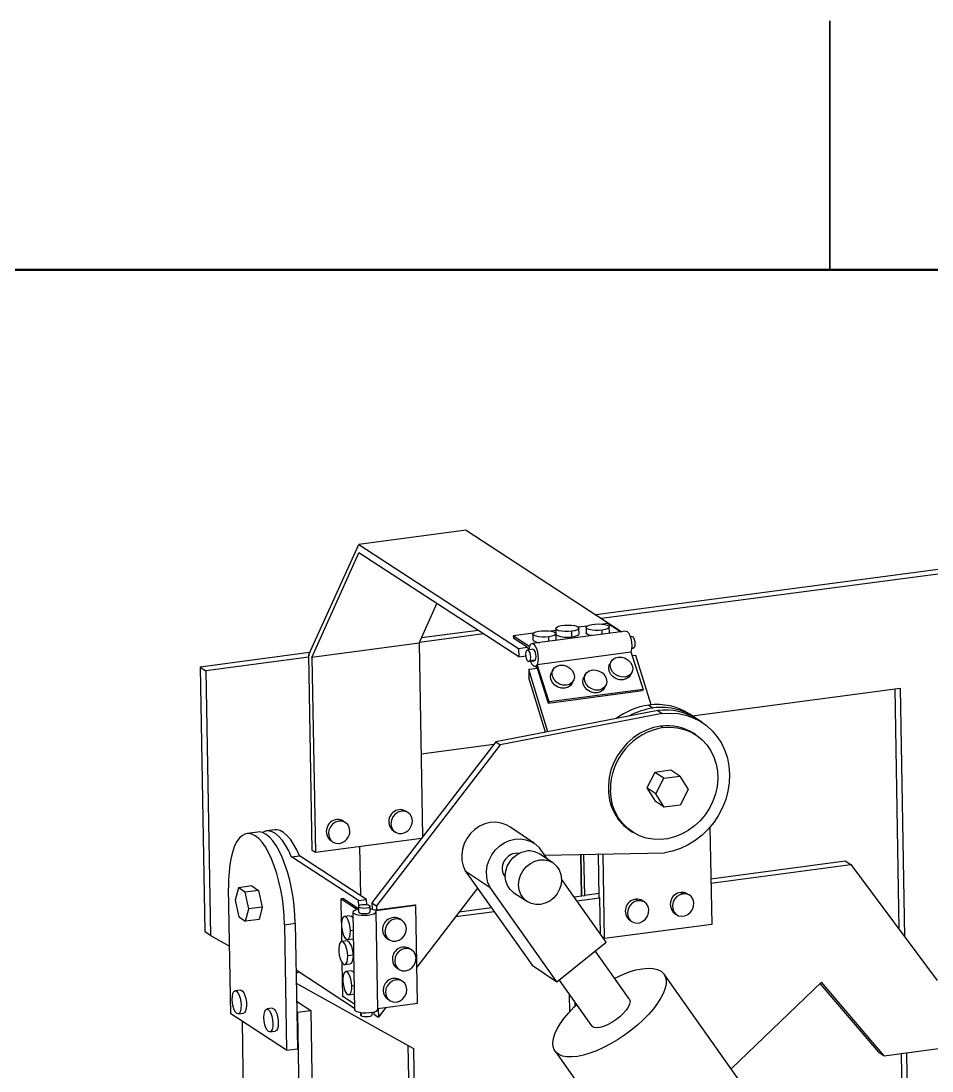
# Model space of a CAD drawing. Header units: inches. Extents: x 0.1 to 8.4, y 0.1 to 10.9.
# Drawn here: x 3.032 to 4.404, y 9.293 to 10.875 of the extents above; entities that cross this region are included whole.
import ezdxf

# ---------------------------------------------------------------- set-up
doc = ezdxf.new("R2010")
doc.units = ezdxf.units.IN
doc.header["$MEASUREMENT"] = 0

msp = doc.modelspace()

# ---------------------------------------------------------------- linework, layer by layer
at = {"color": 7, "linetype": 'Continuous', "lineweight": 25}
for p, q in [((4.25, 10.875), (4.25, 10.5)), ((4.25, 10.5), (4.25, 10.875)), ((3.7022, 10.1077), (3.5407, 10.0864)), ((3.7022, 10.1077), (3.9366, 9.9548)), ((3.4653, 9.9205), (3.5407, 10.0863)), ((3.5407, 10.0864), (3.7812, 9.9294)), ((3.4701, 9.9161), (3.5409, 10.0737)), ((3.7815, 9.9168), (3.5409, 10.0738)), ((4.5849, 10.071), (3.8977, 9.9802)), ((4.5837, 10.0642), (3.9061, 9.9747)), ((3.6316, 9.9375), (3.6584, 9.9971)), ((3.7203, 9.9567), (3.6352, 9.9455)), ((3.8033, 9.9523), (3.7739, 9.9485)), ((3.943, 9.9556), (3.8016, 9.9369)), ((3.8373, 9.9568), (3.8292, 9.9558)), ((3.8372, 9.9595), (3.8373, 9.9527)), ((3.8616, 9.9471), (3.8614, 9.9555)), ((3.8841, 9.963), (3.8716, 9.9614)), ((3.8724, 9.9517), (3.8722, 9.9601)), ((3.8829, 9.9612), (3.8831, 9.9528)), ((3.9152, 9.9671), (3.9075, 9.9661)), ((3.9346, 9.9545), (3.9152, 9.9671)), ((3.9181, 9.9535), (3.9175, 9.9522)), ((3.9181, 9.9535), (3.9179, 9.9619)), ((3.6316, 9.9375), (3.4701, 9.9161)), ((3.6316, 9.9375), (3.6367, 9.6454)), ((3.7287, 9.9513), (3.632, 9.9385)), ((3.7739, 9.9485), (3.7982, 9.9326)), ((3.774, 9.9444), (3.7739, 9.9485)), ((3.7944, 9.9312), (3.774, 9.9444)), ((3.8027, 9.9511), (3.8029, 9.9427)), ((3.8379, 9.9433), (3.8377, 9.9517)), ((3.8377, 9.9502), (3.8387, 9.9493)), ((3.9521, 9.9475), (3.9498, 9.9472)), ((3.4665, 9.9232), (3.3019, 9.9015)), ((3.4653, 9.9205), (3.4658, 9.9189)), ((3.7812, 9.9294), (3.7944, 9.9312)), ((3.7812, 9.9294), (3.7815, 9.9168)), ((3.7944, 9.931), (3.7944, 9.9312)), ((3.7944, 9.931), (3.7975, 9.929)), ((3.8027, 9.9282), (3.7946, 9.9271)), ((3.8093, 9.9055), (3.9506, 9.9242)), ((3.9506, 9.9242), (3.9689, 9.8676)), ((3.9518, 9.9298), (3.9544, 9.9301)), ((3.4653, 9.9165), (3.3103, 9.896)), ((3.4704, 9.6252), (3.4653, 9.9193)), ((3.4653, 9.9193), (3.4658, 9.9189)), ((3.4657, 9.9193), (3.4653, 9.9193)), ((3.4701, 9.9161), (3.4752, 9.6221)), ((3.7815, 9.9168), (3.7925, 9.9183)), ((3.7969, 9.9098), (3.805, 9.9109)), ((3.8063, 9.912), (3.7982, 9.9109)), ((3.8276, 9.8489), (3.8093, 9.9055)), ((3.9209, 9.9099), (3.9186, 9.9056)), ((3.9581, 9.9191), (3.9525, 9.9183)), ((3.9811, 9.8445), (3.9581, 9.9191)), ((3.3019, 9.9015), (3.3103, 9.896)), ((3.3019, 9.9015), (3.3088, 9.5024)), ((3.3103, 9.896), (3.3172, 9.4969)), ((3.8096, 9.8995), (3.7966, 9.8977)), ((3.7966, 9.8977), (3.7968, 9.8852)), ((3.8255, 9.804), (3.7966, 9.8977)), ((3.8062, 9.9022), (3.8085, 9.9025)), ((3.8095, 9.8994), (3.8082, 9.9034)), ((3.8122, 9.8911), (3.8096, 9.8995)), ((3.8265, 9.8468), (3.8122, 9.8911)), ((3.8332, 9.8975), (3.8309, 9.8933)), ((3.8819, 9.8903), (3.8796, 9.8861)), ((3.9493, 9.8889), (3.9517, 9.8931)), ((3.8219, 9.8033), (3.7968, 9.8852)), ((3.8616, 9.8765), (3.8639, 9.8808)), ((3.9103, 9.8694), (3.9126, 9.8736)), ((3.9678, 9.8654), (3.8265, 9.8468)), ((3.9689, 9.8676), (3.8276, 9.8489)), ((3.9689, 9.8676), (3.9678, 9.8654)), ((4.0429, 9.8282), (4.3561, 9.8696)), ((4.3478, 9.8685), (4.3541, 9.5064)), ((4.3561, 9.8696), (4.3626, 9.4949)), ((3.8276, 9.8489), (3.8265, 9.8468)), ((3.9775, 9.8441), (3.9842, 9.8397)), ((3.9911, 9.836), (3.7469, 9.7889)), ((3.9978, 9.8316), (3.7536, 9.7845)), ((3.9911, 9.836), (3.9978, 9.8316)), ((4.0458, 9.8263), (4.0391, 9.8307)), ((3.9957, 9.8124), (3.999, 9.8102)), ((4.0579, 9.818), (4.0512, 9.8224)), ((4.0483, 9.7995), (4.0449, 9.8017)), ((3.7469, 9.7889), (3.5605, 9.5462)), ((3.7536, 9.7845), (3.5672, 9.5418)), ((3.6345, 9.7707), (3.744, 9.7852)), ((3.7469, 9.7889), (3.7536, 9.7845)), ((3.9864, 9.7428), (3.9747, 9.7194)), ((4.0106, 9.746), (3.9864, 9.7428)), ((3.9999, 9.7341), (3.9864, 9.7428)), ((3.9881, 9.7106), (3.9999, 9.7341)), ((3.9999, 9.7341), (4.0241, 9.7373)), ((4.0241, 9.7373), (4.0106, 9.746)), ((4.0241, 9.7373), (4.0366, 9.717)), ((3.9747, 9.7194), (3.9872, 9.6992)), ((3.9881, 9.7106), (3.9747, 9.7194)), ((4.0366, 9.717), (4.0249, 9.6936)), ((4.0006, 9.6904), (3.9872, 9.6992)), ((4.0006, 9.6904), (3.9881, 9.7106)), ((3.6148, 9.6822), (3.6114, 9.6844)), ((4.0249, 9.6936), (4.0006, 9.6904)), ((3.5206, 9.6672), (3.5172, 9.6694)), ((3.3884, 9.6528), (3.3723, 9.6507)), ((3.414, 9.6562), (3.4019, 9.6546)), ((3.5923, 9.6551), (3.5956, 9.6529)), ((3.8052, 9.6355), (3.7679, 9.6607)), ((3.9493, 9.6551), (3.9527, 9.6529)), ((4.0696, 9.6601), (4.0722, 9.5136)), ((3.635, 9.6432), (3.4752, 9.6221)), ((3.4981, 9.6401), (3.5015, 9.6379)), ((3.4752, 9.6221), (3.4704, 9.6252)), ((3.5436, 9.5571), (3.5423, 9.6309)), ((3.8248, 9.6119), (3.8126, 9.6291)), ((3.8206, 9.6178), (4.0013, 9.6215)), ((3.4395, 9.6155), (3.4516, 9.6171)), ((3.4395, 9.6155), (3.4395, 9.6149)), ((3.5404, 9.5497), (3.4395, 9.6155)), ((3.5525, 9.5513), (3.4516, 9.6171)), ((3.8328, 9.6066), (3.8127, 9.6198)), ((3.8759, 9.5568), (3.8749, 9.6189)), ((3.8751, 9.6189), (3.8761, 9.5569)), ((3.8809, 9.5572), (3.8798, 9.619)), ((3.9029, 9.5546), (3.9018, 9.6195)), ((3.9107, 9.4922), (3.9085, 9.6196)), ((4.071, 9.5826), (4.2731, 9.6093)), ((4.2731, 9.6093), (4.2815, 9.6038)), ((3.701, 9.5945), (3.7383, 9.5694)), ((3.701, 9.5945), (3.8016, 9.4523)), ((4.0711, 9.576), (4.2815, 9.6038)), ((4.2815, 9.6038), (4.4117, 9.4291)), ((3.9131, 9.487), (3.846, 9.5819)), ((3.3479, 9.379), (3.3446, 9.5681)), ((3.3594, 9.5689), (3.3547, 9.5504)), ((3.3796, 9.5716), (3.3594, 9.5689)), ((3.3695, 9.5623), (3.3594, 9.5689)), ((3.3897, 9.565), (3.3695, 9.5623)), ((3.3749, 9.5372), (3.3695, 9.5623)), ((3.3796, 9.5716), (3.3897, 9.565)), ((3.3897, 9.565), (3.3951, 9.5399)), ((3.7196, 9.5683), (3.6282, 9.4493)), ((3.8389, 9.4272), (3.7383, 9.5694)), ((3.7744, 9.5612), (3.7946, 9.548)), ((3.8648, 9.5554), (3.8804, 9.5574)), ((3.8804, 9.5574), (3.8809, 9.5572)), ((3.9029, 9.5601), (3.8809, 9.5572)), ((4.0255, 9.5619), (4.0289, 9.5597)), ((4.0387, 9.5575), (4.0354, 9.5597)), ((3.3547, 9.5504), (3.3601, 9.5252)), ((3.5177, 9.5525), (3.5141, 9.552)), ((3.5148, 9.5163), (3.5141, 9.552)), ((3.5141, 9.552), (3.5386, 9.5361)), ((3.5177, 9.5525), (3.5402, 9.5378)), ((3.5404, 9.5497), (3.5525, 9.5513)), ((3.5406, 9.5414), (3.5404, 9.5497)), ((3.5527, 9.5431), (3.5525, 9.5513)), ((3.5578, 9.5326), (3.5577, 9.541)), ((3.5605, 9.5462), (3.5672, 9.5418)), ((3.5605, 9.5462), (3.5607, 9.5363)), ((3.6266, 9.542), (3.5661, 9.534)), ((3.5672, 9.5418), (3.5673, 9.5354)), ((3.5673, 9.5354), (3.6249, 9.543)), ((3.6266, 9.542), (3.6249, 9.543)), ((3.6291, 9.3949), (3.6266, 9.542)), ((3.869, 9.5493), (3.9039, 9.5539)), ((3.9029, 9.5546), (3.9039, 9.5539)), ((3.9049, 9.4986), (3.9039, 9.5539)), ((3.9577, 9.5516), (3.9611, 9.5494)), ((3.971, 9.5473), (3.9676, 9.5495)), ((3.3601, 9.5252), (3.3702, 9.5187)), ((3.3702, 9.5187), (3.3749, 9.5372)), ((3.3951, 9.5399), (3.3749, 9.5372)), ((3.3951, 9.5399), (3.3904, 9.5213)), ((3.5272, 9.5268), (3.5191, 9.5257)), ((3.5272, 9.5268), (3.5292, 9.5262)), ((3.5318, 9.5321), (3.5344, 9.385)), ((3.5402, 9.5407), (3.5403, 9.5323)), ((3.5403, 9.5323), (3.541, 9.5314)), ((3.5673, 9.5354), (3.5644, 9.5351)), ((3.5694, 9.3856), (3.5668, 9.5327)), ((3.5673, 9.5354), (3.5673, 9.5354)), ((3.7448, 9.5326), (3.6862, 9.5249)), ((3.7405, 9.5387), (3.6919, 9.5322)), ((4.0162, 9.5304), (4.0196, 9.5282)), ((3.3904, 9.5213), (3.3702, 9.5187)), ((3.4287, 9.5132), (3.4448, 9.5153)), ((3.4287, 9.5132), (3.4448, 9.5153)), ((3.4287, 9.5132), (3.4287, 9.5132)), ((3.4287, 9.5132), (3.432, 9.3242)), ((3.4448, 9.5153), (3.4448, 9.5153)), ((3.4448, 9.5153), (3.4472, 9.3821)), ((3.6057, 9.5197), (3.6023, 9.5219)), ((4.0722, 9.5136), (3.9107, 9.4922)), ((3.9485, 9.5202), (3.9518, 9.518)), ((3.3172, 9.4969), (3.3088, 9.5024)), ((3.3172, 9.4969), (3.3461, 9.4808)), ((3.5153, 9.4879), (3.5149, 9.5089)), ((3.9107, 9.4922), (3.9083, 9.4938)), ((3.523, 9.489), (3.5149, 9.4879)), ((3.523, 9.489), (3.525, 9.4884)), ((3.5237, 9.491), (3.5318, 9.4921)), ((3.5832, 9.4926), (3.5866, 9.4904)), ((3.8389, 9.4272), (3.9131, 9.487)), ((3.532, 9.4672), (3.5239, 9.4662)), ((3.6204, 9.4752), (3.6171, 9.4774)), ((3.948, 9.4015), (3.8968, 9.4738)), ((3.5167, 9.405), (3.5158, 9.4554)), ((3.5195, 9.4532), (3.5276, 9.4543)), ((3.5979, 9.4481), (3.6013, 9.4459)), ((3.8016, 9.4523), (3.8389, 9.4272)), ((3.4461, 9.4451), (3.5343, 9.3875)), ((3.5292, 9.4436), (3.5212, 9.4425)), ((3.6065, 9.4281), (3.6031, 9.4303)), ((4.4007, 8.873), (4.0005, 9.4389)), ((3.3625, 9.4146), (3.3544, 9.4135)), ((3.4464, 9.425), (3.623, 9.3268)), ((3.8422, 9.4298), (3.8909, 9.361)), ((4.2377, 9.4266), (4.1015, 9.2961)), ((4.3237, 9.3213), (4.2357, 9.4246)), ((4.3321, 9.3158), (4.2377, 9.4266)), ((3.5342, 9.3936), (3.5167, 9.405)), ((3.5257, 9.4078), (3.5338, 9.4089)), ((3.5338, 9.4089), (3.5339, 9.4089)), ((3.584, 9.401), (3.5874, 9.3988)), ((3.8584, 9.3823), (3.858, 9.4075)), ((3.4103, 9.3873), (3.4022, 9.3863)), ((3.4469, 9.3982), (3.4684, 9.3841)), ((3.4482, 9.3815), (3.4684, 9.3841)), ((3.4684, 9.3841), (3.477, 8.8867)), ((3.5693, 9.387), (3.6291, 9.3949)), ((3.5699, 9.3871), (3.5702, 9.3738)), ((3.5816, 9.3886), (3.5702, 9.3738)), ((3.8666, 9.3907), (3.8665, 9.3955)), ((3.432, 9.3242), (3.3479, 9.379)), ((3.359, 9.3788), (3.3671, 9.3799)), ((3.3679, 9.2157), (3.3653, 9.3677)), ((3.4472, 9.3821), (3.4481, 9.3263)), ((3.4472, 9.3821), (3.4482, 9.3815)), ((3.4482, 9.3815), (3.4543, 9.0305)), ((3.5433, 9.381), (3.5433, 9.377)), ((3.5608, 9.3773), (3.5607, 9.3813)), ((3.5634, 9.3819), (3.5634, 9.3782)), ((3.5634, 9.3782), (3.5702, 9.3738)), ((4.3321, 9.3158), (4.7379, 9.3694)), ((3.4068, 9.3516), (3.4149, 9.3526)), ((3.432, 9.3242), (3.4481, 9.3263)), ((3.6146, 9.3315), (3.6214, 8.9458)), ((3.623, 9.3268), (3.6298, 8.9403)), ((3.8362, 9.3227), (4.0579, 9.0093)), ((4.3237, 9.3213), (4.3321, 9.3158)), ((4.3657, 9.3202), (4.3697, 9.0925)), ((4.3574, 9.3191), (4.3612, 9.098))]:
    msp.add_line(p, q, dxfattribs=at)
at = {"color": 7, "linetype": 'Continuous', "lineweight": 50}
msp.add_line((0.5, 10.5), (8, 10.5), dxfattribs=at)
at = {"color": 8, "linetype": 'Continuous', "lineweight": 25}
for p, q in [((3.9073, 9.9509), (3.9072, 9.9572)), ((3.8271, 9.9403), (3.827, 9.947)), ((3.5323, 9.5045), (3.5281, 9.504)), ((3.5337, 9.4212), (3.5302, 9.4207)), ((3.5439, 9.3809), (3.544, 9.376))]:
    msp.add_line(p, q, dxfattribs=at)
at = {"color": 7, "linetype": 'Continuous', "lineweight": 25, "flags": 128}
for points in [[(3.827, 9.947), (3.8219, 9.9466), (3.8167, 9.9466), (3.8118, 9.947), (3.8077, 9.9478), (3.8046, 9.949), (3.803, 9.9503), (3.8029, 9.9518), (3.8043, 9.9532), (3.8072, 9.9545), (3.8112, 9.9555), (3.816, 9.9561), (3.8212, 9.9563), (3.8263, 9.9561), (3.8308, 9.9555), (3.8345, 9.9545), (3.8368, 9.9532), (3.8377, 9.9518), (3.837, 9.9504), (3.8349, 9.949), (3.8314, 9.9479), (3.827, 9.947)], [(3.8614, 9.9555), (3.8564, 9.955), (3.8512, 9.955), (3.8463, 9.9554), (3.8421, 9.9563), (3.8391, 9.9574), (3.8375, 9.9587), (3.8374, 9.9602), (3.8388, 9.9616), (3.8416, 9.9629), (3.8457, 9.9639), (3.8505, 9.9645), (3.8557, 9.9647), (3.8608, 9.9645), (3.8653, 9.9639), (3.869, 9.9629), (3.8713, 9.9616), (3.8722, 9.9602), (3.8715, 9.9588), (3.8694, 9.9574), (3.8659, 9.9563), (3.8614, 9.9555)], [(3.9072, 9.9572), (3.9021, 9.9567), (3.8969, 9.9567), (3.892, 9.9571), (3.8878, 9.958), (3.8848, 9.9591), (3.8832, 9.9605), (3.8831, 9.9619), (3.8845, 9.9633), (3.8874, 9.9646), (3.8914, 9.9656), (3.8962, 9.9662), (3.9014, 9.9664), (3.9065, 9.9662), (3.911, 9.9656), (3.9147, 9.9646), (3.917, 9.9634), (3.9179, 9.9619), (3.9172, 9.9605), (3.9151, 9.9591), (3.9116, 9.958), (3.9072, 9.9572)], [(3.8916, 9.9488), (3.888, 9.9496), (3.885, 9.9507), (3.8833, 9.952), (3.8831, 9.9528)], [(3.943, 9.9556), (3.9449, 9.9551), (3.947, 9.9529), (3.949, 9.9492), (3.9506, 9.9443), (3.9516, 9.9388), (3.952, 9.9332), (3.9516, 9.9282), (3.9506, 9.9242)], [(3.7973, 9.9275), (3.7978, 9.9309), (3.7989, 9.9344), (3.8005, 9.9364), (3.8024, 9.9369), (3.8044, 9.9358), (3.8064, 9.9332), (3.8082, 9.9293), (3.8096, 9.9245), (3.8104, 9.9192), (3.8107, 9.914), (3.8103, 9.9093), (3.8093, 9.9055), (3.8093, 9.9055)], [(3.8029, 9.9427), (3.8029, 9.9424), (3.8042, 9.9409)], [(3.8367, 9.9416), (3.8374, 9.9422), (3.8379, 9.9433)], [(3.8616, 9.9471), (3.8663, 9.9479), (3.8698, 9.9491), (3.8719, 9.9506), (3.8724, 9.9517)], [(3.9521, 9.9475), (3.9532, 9.9472), (3.9545, 9.9456), (3.9556, 9.9431), (3.9563, 9.9398), (3.9566, 9.9365), (3.9564, 9.9334), (3.9557, 9.9312), (3.9546, 9.9302), (3.9544, 9.9301)], [(3.7982, 9.9109), (3.7971, 9.9098), (3.7958, 9.9101), (3.7945, 9.9116), (3.7934, 9.9142), (3.7927, 9.9174), (3.7924, 9.9208), (3.7926, 9.9238), (3.7933, 9.926)], [(3.7933, 9.926), (3.7944, 9.9271), (3.7957, 9.9268), (3.797, 9.9253), (3.7981, 9.9227), (3.7988, 9.9195), (3.7991, 9.9161), (3.7989, 9.9131), (3.7982, 9.9109)], [(3.8027, 9.9282), (3.8037, 9.9279), (3.805, 9.9264), (3.8061, 9.9238), (3.8069, 9.9206), (3.8072, 9.9172), (3.807, 9.9142), (3.8063, 9.912)], [(3.8082, 9.9034), (3.8072, 9.9026), (3.8061, 9.9022), (3.8049, 9.9024), (3.8037, 9.9032), (3.8025, 9.9045), (3.8013, 9.9063), (3.8003, 9.9085), (3.7996, 9.9102)], [(3.8063, 9.912), (3.8052, 9.9109), (3.805, 9.9109)], [(3.9493, 9.8889), (3.9474, 9.8863), (3.9436, 9.8835), (3.9389, 9.8821), (3.9336, 9.8822), (3.9284, 9.8838), (3.9238, 9.8866), (3.9201, 9.8905), (3.9178, 9.8951), (3.9171, 9.8999), (3.918, 9.9044), (3.9186, 9.9056)], [(3.9201, 9.8994), (3.9194, 9.9042), (3.9204, 9.9087), (3.9228, 9.9125), (3.9267, 9.9152), (3.9314, 9.9166), (3.9366, 9.9166), (3.9418, 9.915), (3.9465, 9.9121), (3.9501, 9.9082), (3.9524, 9.9036)], [(3.8616, 9.8765), (3.8597, 9.8739), (3.8559, 9.8712), (3.8511, 9.8698), (3.8459, 9.8699), (3.8407, 9.8714), (3.836, 9.8743), (3.8324, 9.8782), (3.8301, 9.8828), (3.8294, 9.8876), (3.8303, 9.8921), (3.8309, 9.8933)], [(3.8324, 9.887), (3.8317, 9.8918), (3.8326, 9.8963), (3.8351, 9.9002), (3.8389, 9.9029), (3.8437, 9.9043), (3.8489, 9.9042), (3.8541, 9.9027), (3.8587, 9.8998), (3.8624, 9.8959), (3.8647, 9.8913)], [(3.8647, 9.8913), (3.8654, 9.8865), (3.8645, 9.882), (3.862, 9.8782), (3.8582, 9.8754), (3.8534, 9.874), (3.8482, 9.8741), (3.843, 9.8757), (3.8383, 9.8786), (3.8347, 9.8825), (3.8324, 9.887)], [(3.8811, 9.8798), (3.8804, 9.8846), (3.8813, 9.8892), (3.8838, 9.893), (3.8876, 9.8957), (3.8924, 9.8971), (3.8976, 9.897), (3.9028, 9.8955), (3.9075, 9.8926), (3.9111, 9.8887), (3.9134, 9.8841)], [(3.9524, 9.9036), (3.9532, 9.8989), (3.9522, 9.8943), (3.9497, 9.8905), (3.9459, 9.8878), (3.9412, 9.8864), (3.9359, 9.8865), (3.9307, 9.888), (3.9261, 9.8909), (3.9224, 9.8948), (3.9201, 9.8994)], [(3.9103, 9.8694), (3.9084, 9.8667), (3.9046, 9.864), (3.8998, 9.8626), (3.8946, 9.8627), (3.8894, 9.8642), (3.8848, 9.8671), (3.8811, 9.871), (3.8788, 9.8756), (3.8781, 9.8804), (3.879, 9.8849), (3.8796, 9.8861)], [(3.9134, 9.8841), (3.9141, 9.8793), (3.9132, 9.8748), (3.9107, 9.871), (3.9069, 9.8682), (3.9022, 9.8668), (3.8969, 9.8669), (3.8917, 9.8685), (3.8871, 9.8714), (3.8834, 9.8753), (3.8811, 9.8798)], [(3.9978, 9.8316), (4.0099, 9.8322), (4.0218, 9.8314), (4.0333, 9.829), (4.0444, 9.8252), (4.0548, 9.8199), (4.0644, 9.8133), (4.073, 9.8055), (4.0806, 9.7965), (4.0869, 9.7866), (4.092, 9.7757), (4.0958, 9.7642), (4.0982, 9.7521), (4.0991, 9.7396), (4.0986, 9.727), (4.0966, 9.7143), (4.0933, 9.7018), (4.0885, 9.6897), (4.0825, 9.6781), (4.0753, 9.6672), (4.067, 9.6571), (4.0576, 9.6481), (4.0475, 9.6401), (4.0366, 9.6334), (4.0251, 9.628), (4.0133, 9.624), (4.0013, 9.6215)], [(3.9957, 9.8124), (3.9847, 9.8102), (3.9739, 9.8064), (3.9636, 9.8012), (3.9539, 9.7946), (3.945, 9.7868), (3.9371, 9.7779), (3.9303, 9.7681), (3.9247, 9.7576), (3.9205, 9.7465), (3.9178, 9.735), (3.9165, 9.7235), (3.9167, 9.712), (3.9184, 9.7009), (3.9215, 9.6902), (3.9261, 9.6803), (3.932, 9.6712), (3.9391, 9.6633), (3.9473, 9.6565), (3.9493, 9.6551)], [(3.999, 9.8102), (4.0099, 9.8109), (4.0205, 9.81), (4.0309, 9.8076), (4.0406, 9.8038), (4.0497, 9.7985), (4.0578, 9.792), (4.0649, 9.7842), (4.0709, 9.7754), (4.0756, 9.7657), (4.0789, 9.7553), (4.0808, 9.7444), (4.0812, 9.7331), (4.0802, 9.7217), (4.0777, 9.7104), (4.0739, 9.6994), (4.0687, 9.6888), (4.0623, 9.679), (4.0547, 9.67), (4.0462, 9.662), (4.0368, 9.6551), (4.0268, 9.6496), (4.0163, 9.6454), (4.0056, 9.6428), (3.9947, 9.6416), (3.9839, 9.6419), (3.9735, 9.6438), (3.9635, 9.6472), (3.9542, 9.652), (3.9457, 9.6581), (3.9383, 9.6655), (3.9319, 9.674), (3.9268, 9.6834), (3.923, 9.6936), (3.9207, 9.7044), (3.9197, 9.7155)], [(3.6213, 9.6697), (3.6205, 9.6747), (3.6181, 9.6791), (3.6144, 9.6824), (3.6099, 9.6842), (3.6049, 9.6843), (3.5999, 9.6828), (3.5955, 9.6799), (3.592, 9.6757), (3.5897, 9.6707), (3.589, 9.6654), (3.5899, 9.6603), (3.5923, 9.6559), (3.5959, 9.6527), (3.6005, 9.6509), (3.6055, 9.6507)], [(3.5272, 9.6547), (3.5263, 9.6598), (3.5239, 9.6642), (3.5203, 9.6674), (3.5158, 9.6692), (3.5108, 9.6694), (3.5058, 9.6679), (3.5013, 9.6649), (3.4978, 9.6607), (3.4956, 9.6557), (3.4949, 9.6505), (3.4958, 9.6454), (3.4982, 9.641), (3.5018, 9.6377), (3.5063, 9.6359), (3.5113, 9.6358)], [(3.7679, 9.6607), (3.7625, 9.6637), (3.7549, 9.6664), (3.7468, 9.6675), (3.7386, 9.667), (3.7304, 9.665), (3.7225, 9.6615), (3.7153, 9.6567), (3.709, 9.6506), (3.7037, 9.6435), (3.6996, 9.6357), (3.6969, 9.6273), (3.6957, 9.6187), (3.696, 9.6102), (3.6978, 9.602), (3.701, 9.5945)], [(3.4448, 9.5153), (3.4444, 9.5283), (3.4433, 9.5415), (3.4416, 9.5547), (3.4394, 9.5678), (3.4366, 9.5805), (3.4333, 9.5927), (3.4295, 9.6042), (3.4254, 9.6148), (3.4209, 9.6243), (3.4161, 9.6327), (3.4111, 9.6397), (3.4061, 9.6453), (3.4009, 9.6494), (3.3958, 9.652), (3.3908, 9.653), (3.3884, 9.6528)], [(3.4395, 9.6149), (3.4351, 9.6245), (3.4304, 9.6331), (3.4255, 9.6403), (3.4204, 9.6462), (3.4153, 9.6506), (3.4102, 9.6534), (3.4052, 9.6547), (3.4003, 9.6543), (3.3957, 9.6524), (3.3954, 9.6521)], [(3.4513, 9.6171), (3.4472, 9.6261), (3.4425, 9.6347), (3.4376, 9.6419), (3.4325, 9.6478), (3.4274, 9.6522), (3.4223, 9.655), (3.4173, 9.6563), (3.414, 9.6562)], [(3.4287, 9.5132), (3.4282, 9.5261), (3.4272, 9.5393), (3.4255, 9.5526), (3.4232, 9.5656), (3.4204, 9.5784), (3.4171, 9.5906), (3.4134, 9.602), (3.4092, 9.6126), (3.4047, 9.6222), (3.4, 9.6305), (3.395, 9.6376), (3.3899, 9.6432), (3.3848, 9.6473), (3.3797, 9.6499), (3.3747, 9.6508), (3.3698, 9.6502), (3.3653, 9.6479), (3.361, 9.6441), (3.3571, 9.6387), (3.3537, 9.632), (3.3507, 9.6238), (3.3483, 9.6145), (3.3465, 9.6041), (3.3452, 9.5928), (3.3446, 9.5807), (3.3446, 9.5681)], [(3.7383, 9.5694), (3.7351, 9.5769), (3.7333, 9.5851), (3.733, 9.5936), (3.7342, 9.6022), (3.7369, 9.6105), (3.741, 9.6184), (3.7463, 9.6255), (3.7526, 9.6315), (3.7598, 9.6364), (3.7677, 9.6399), (3.7759, 9.6419), (3.7841, 9.6424), (3.7922, 9.6412), (3.7998, 9.6386), (3.8067, 9.6345), (3.8126, 9.6291)], [(3.7744, 9.5612), (3.7739, 9.5616), (3.7686, 9.5662), (3.7647, 9.5721), (3.7622, 9.5789), (3.7612, 9.5862), (3.7619, 9.5938), (3.7642, 9.6012), (3.7679, 9.6081), (3.7729, 9.6141), (3.779, 9.6189), (3.7858, 9.6223), (3.7929, 9.6241)], [(3.8143, 9.5437), (3.8071, 9.5436), (3.8002, 9.5452), (3.794, 9.5484), (3.7888, 9.553), (3.7849, 9.5589), (3.7824, 9.5657), (3.7814, 9.5731), (3.7821, 9.5806), (3.7844, 9.5881), (3.7881, 9.5949), (3.7931, 9.6009), (3.7992, 9.6057), (3.806, 9.6091), (3.8131, 9.6109)], [(3.8131, 9.6109), (3.8203, 9.611), (3.8272, 9.6095), (3.8334, 9.6063), (3.8386, 9.6016), (3.8426, 9.5957), (3.8451, 9.589), (3.846, 9.5816), (3.8453, 9.574), (3.8431, 9.5666), (3.8393, 9.5597), (3.8343, 9.5537), (3.8283, 9.5489), (3.8215, 9.5455), (3.8143, 9.5437)], [(4.0289, 9.5597), (4.0241, 9.5583), (4.0198, 9.5555), (4.0164, 9.5517), (4.014, 9.547), (4.013, 9.542), (4.0135, 9.537), (4.0153, 9.5326), (4.0184, 9.5291), (4.0224, 9.5268), (4.027, 9.5259), (4.0319, 9.5266), (4.0364, 9.5287), (4.0404, 9.532), (4.0433, 9.5363), (4.045, 9.5412), (4.0452, 9.5463), (4.0441, 9.551), (4.0416, 9.555), (4.038, 9.558), (4.0336, 9.5596), (4.0289, 9.5597)], [(3.557, 9.5419), (3.5551, 9.5427), (3.5522, 9.5431), (3.5489, 9.5433), (3.5455, 9.543), (3.5427, 9.5425), (3.5408, 9.5416), (3.5402, 9.5407), (3.5408, 9.5398)], [(3.5408, 9.5398), (3.5427, 9.539), (3.5456, 9.5385), (3.5489, 9.5384), (3.5523, 9.5386), (3.5551, 9.5392), (3.557, 9.54), (3.5577, 9.541), (3.557, 9.5419)], [(3.9611, 9.5494), (3.9564, 9.548), (3.9521, 9.5453), (3.9486, 9.5414), (3.9463, 9.5368), (3.9453, 9.5317), (3.9457, 9.5268), (3.9476, 9.5224), (3.9506, 9.5188), (3.9547, 9.5165), (3.9593, 9.5157), (3.9641, 9.5163), (3.9687, 9.5184), (3.9726, 9.5217), (3.9755, 9.5261), (3.9772, 9.531), (3.9775, 9.536), (3.9763, 9.5407), (3.9738, 9.5448), (3.9703, 9.5477), (3.9659, 9.5493), (3.9611, 9.5494)], [(3.5281, 9.504), (3.5277, 9.5091), (3.5268, 9.5142), (3.5254, 9.5187), (3.5236, 9.5224), (3.5216, 9.5248), (3.5196, 9.5257), (3.5178, 9.5251), (3.5163, 9.523), (3.5152, 9.5196), (3.5147, 9.5152), (3.5148, 9.5102), (3.5155, 9.505), (3.5167, 9.5001), (3.5183, 9.496), (3.5202, 9.4929), (3.5222, 9.4913), (3.5241, 9.4911), (3.5258, 9.4925), (3.5271, 9.4953), (3.5279, 9.4992), (3.5281, 9.504)], [(3.5402, 9.5364), (3.538, 9.5359), (3.5345, 9.5347), (3.5324, 9.5333), (3.5318, 9.5318), (3.5329, 9.5304), (3.5355, 9.5291), (3.5394, 9.5282), (3.5442, 9.5276), (3.5495, 9.5275), (3.5547, 9.5278), (3.5595, 9.5286), (3.5633, 9.5297), (3.5658, 9.531), (3.5668, 9.5325), (3.5661, 9.534), (3.5661, 9.534)], [(3.541, 9.5314), (3.5429, 9.5306), (3.5457, 9.5301), (3.5491, 9.53), (3.5524, 9.5302), (3.5553, 9.5308), (3.5571, 9.5316), (3.5578, 9.5326), (3.5578, 9.5326)], [(3.5958, 9.5219), (3.5908, 9.5204), (3.5864, 9.5174), (3.5829, 9.5132), (3.5807, 9.5082), (3.58, 9.5029), (3.5808, 9.4978), (3.5832, 9.4935), (3.5869, 9.4902), (3.5914, 9.4884), (3.5964, 9.4883)], [(3.5964, 9.4883), (3.6014, 9.4897), (3.6058, 9.4927), (3.6094, 9.4969), (3.6116, 9.5019), (3.6123, 9.5072), (3.6114, 9.5123), (3.609, 9.5167), (3.6054, 9.5199), (3.6008, 9.5217), (3.5958, 9.5219)], [(3.5239, 9.4662), (3.5235, 9.4713), (3.5226, 9.4764), (3.5212, 9.481), (3.5194, 9.4846), (3.5174, 9.487), (3.5154, 9.4879), (3.5136, 9.4873), (3.5121, 9.4852), (3.511, 9.4818), (3.5105, 9.4774), (3.5106, 9.4724), (3.5113, 9.4672), (3.5125, 9.4623), (3.5141, 9.4582), (3.516, 9.4552), (3.518, 9.4535), (3.5199, 9.4533), (3.5216, 9.4547), (3.5229, 9.4575), (3.5237, 9.4614), (3.5239, 9.4662)], [(3.5325, 9.4923), (3.5318, 9.4921), (3.5318, 9.4921)], [(3.532, 9.4672), (3.5318, 9.4623), (3.5309, 9.4582), (3.5295, 9.4554), (3.5276, 9.4543), (3.5276, 9.4543)], [(3.6106, 9.4774), (3.6056, 9.4759), (3.6011, 9.4729), (3.5976, 9.4687), (3.5954, 9.4637), (3.5947, 9.4585), (3.5956, 9.4534), (3.598, 9.449), (3.6016, 9.4457), (3.6062, 9.4439), (3.6112, 9.4438)], [(3.6112, 9.4438), (3.6161, 9.4453), (3.6206, 9.4482), (3.6241, 9.4524), (3.6263, 9.4574), (3.627, 9.4627), (3.6261, 9.4678), (3.6238, 9.4722), (3.6201, 9.4754), (3.6156, 9.4772), (3.6106, 9.4774)], [(3.9259, 9.4327), (3.9262, 9.4329), (3.9372, 9.4379), (3.9479, 9.442), (3.9581, 9.445), (3.9677, 9.4469), (3.9763, 9.4477), (3.984, 9.4474), (3.9906, 9.4459), (3.9959, 9.4433)], [(3.5302, 9.4207), (3.5298, 9.4259), (3.5288, 9.431), (3.5274, 9.4355), (3.5256, 9.4392), (3.5237, 9.4416), (3.5217, 9.4425), (3.5198, 9.4419), (3.5183, 9.4398), (3.5173, 9.4364), (3.5167, 9.432), (3.5168, 9.427), (3.5175, 9.4218), (3.5187, 9.4169), (3.5203, 9.4128), (3.5222, 9.4097), (3.5242, 9.4081), (3.5262, 9.4079), (3.5279, 9.4093), (3.5292, 9.412), (3.53, 9.416), (3.5302, 9.4207)], [(3.5967, 9.4302), (3.5917, 9.4287), (3.5872, 9.4258), (3.5837, 9.4216), (3.5815, 9.4166), (3.5808, 9.4113), (3.5817, 9.4062), (3.5841, 9.4018), (3.5877, 9.3986), (3.5922, 9.3968), (3.5972, 9.3966)], [(3.5972, 9.3966), (3.6022, 9.3981), (3.6067, 9.4011), (3.6102, 9.4053), (3.6124, 9.4103), (3.6131, 9.4156), (3.6122, 9.4206), (3.6098, 9.425), (3.6062, 9.4283), (3.6017, 9.4301), (3.5967, 9.4302)], [(3.9959, 9.4433), (3.9998, 9.4398), (4.0023, 9.4354), (4.0036, 9.4302), (4.0036, 9.4243), (4.0022, 9.4176), (3.9996, 9.4104), (3.9958, 9.4028), (3.9907, 9.3948), (3.9845, 9.3866), (3.9773, 9.3783), (3.9692, 9.37), (3.9603, 9.3619), (3.9508, 9.3541), (3.9408, 9.3467), (3.9304, 9.3399), (3.9199, 9.3336), (3.9093, 9.3281), (3.8989, 9.3234), (3.8887, 9.3196), (3.879, 9.3167), (3.8699, 9.3148), (3.8616, 9.3139), (3.8541, 9.314), (3.8476, 9.3152), (3.8422, 9.3174), (3.838, 9.3205), (3.835, 9.3246), (3.8333, 9.3295), (3.8329, 9.3352), (3.8338, 9.3416), (3.836, 9.3487), (3.8394, 9.3562), (3.8441, 9.3641), (3.8499, 9.3722), (3.8568, 9.3805), (3.8646, 9.3888), (3.8685, 9.3926)], [(3.3625, 9.4146), (3.3635, 9.4145), (3.3655, 9.4132), (3.3674, 9.4105), (3.3691, 9.4066), (3.3704, 9.4018), (3.3713, 9.3967), (3.3715, 9.3916), (3.3711, 9.387), (3.3702, 9.3833), (3.3688, 9.3809), (3.3671, 9.3799)], [(3.357, 9.3794), (3.3549, 9.3816), (3.353, 9.3852), (3.3514, 9.3899), (3.3504, 9.3952), (3.35, 9.4006), (3.3502, 9.4055), (3.3511, 9.4096), (3.3525, 9.4124), (3.3543, 9.4135), (3.3564, 9.413)], [(3.3564, 9.413), (3.3585, 9.4108), (3.3604, 9.4072), (3.362, 9.4025), (3.363, 9.3972), (3.3634, 9.3918), (3.3632, 9.3868), (3.3623, 9.3827), (3.3609, 9.38), (3.359, 9.3788), (3.357, 9.3794)], [(3.948, 9.4015), (3.9485, 9.4007), (3.9492, 9.3975), (3.9485, 9.3936), (3.9465, 9.3891), (3.9433, 9.3843), (3.939, 9.3793), (3.9338, 9.3744), (3.9279, 9.3699), (3.9217, 9.3658), (3.9153, 9.3625), (3.9091, 9.36), (3.9035, 9.3584), (3.8985, 9.358), (3.8945, 9.3585), (3.8916, 9.3602), (3.8909, 9.361)], [(3.4048, 9.3521), (3.4027, 9.3543), (3.4008, 9.3579), (3.3992, 9.3626), (3.3982, 9.3679), (3.3978, 9.3733), (3.398, 9.3783), (3.3989, 9.3823), (3.4003, 9.3851), (3.4022, 9.3862), (3.4042, 9.3857)], [(3.4042, 9.3857), (3.4063, 9.3835), (3.4082, 9.3799), (3.4098, 9.3752), (3.4108, 9.3699), (3.4112, 9.3645), (3.411, 9.3595), (3.4101, 9.3555), (3.4087, 9.3527), (3.4069, 9.3516), (3.4048, 9.3521)], [(3.4103, 9.3873), (3.4113, 9.3872), (3.4133, 9.3859), (3.4152, 9.3832), (3.417, 9.3793), (3.4183, 9.3746), (3.4191, 9.3694), (3.4193, 9.3643), (3.419, 9.3597), (3.418, 9.3561), (3.4166, 9.3536), (3.4149, 9.3526)], [(3.5344, 9.385), (3.5344, 9.385), (3.5352, 9.3836), (3.5377, 9.3823), (3.5415, 9.3812), (3.5463, 9.3806), (3.5516, 9.3805), (3.557, 9.3808), (3.5618, 9.3815), (3.5658, 9.3826), (3.5683, 9.384), (3.5693, 9.3855), (3.5694, 9.3856)], [(3.5433, 9.377), (3.544, 9.376), (3.5459, 9.3753), (3.5487, 9.3748), (3.5521, 9.3747), (3.5554, 9.3749), (3.5583, 9.3755), (3.5602, 9.3763), (3.5608, 9.3773), (3.5608, 9.3773)]]:
    msp.add_lwpolyline(points, dxfattribs=at)
at = {"color": 7, "linetype": 'Continuous', "lineweight": 25}
for centre, radius, start, end in [((3.8146, 9.9613), 0.0229, 243.1119, 266.8025), ((3.8541, 9.9882), 0.0418, 248.4118, 280.3214), ((3.9926, 9.7362), 0.1089, 97.9984, 126.5359), ((3.9903, 9.7548), 0.0902, 57.2486, 98.1459), ((3.9988, 9.7339), 0.1068, 97.8325, 118.7553), ((3.997, 9.7508), 0.0899, 52.2907, 98.1892), ((4.0024, 9.7466), 0.0901, 57.2295, 97.2446), ((4.0141, 9.7171), 0.0944, 99.1908, 180.9267), ((4.0058, 9.7407), 0.0724, 57.3155, 98.0791), ((3.6036, 9.6688), 0.0178, 96.6726, 230.4889), ((3.6036, 9.6723), 0.0143, 57.0925, 98.3017), ((3.5095, 9.6539), 0.0178, 96.6735, 230.4888), ((3.5095, 9.6574), 0.0143, 57.0976, 98.2975), ((3.6024, 9.6694), 0.0189, 279.3114, 0.8059), ((3.5083, 9.6545), 0.0189, 279.31, 0.8074), ((3.797, 9.5955), 0.0289, 57.2703, 98.1243), ((4.0276, 9.5442), 0.0178, 96.6735, 230.488), ((4.0276, 9.5477), 0.0143, 57.0925, 98.3017), ((3.9598, 9.5339), 0.0178, 96.6735, 230.488), ((3.9598, 9.5374), 0.0143, 57.0925, 98.3017), ((3.5228, 9.518), 0.0104, 28.4414, 52.2337), ((3.5545, 9.5102), 0.0268, 68.257, 83.0637), ((3.5941, 9.5064), 0.0176, 62.1444, 184.1365), ((3.5916, 9.505), 0.015, 179.5449, 235.9571), ((3.5024, 9.4692), 0.0297, 356.2235, 40.435), ((3.6089, 9.4619), 0.0176, 62.144, 184.1369), ((3.6063, 9.4605), 0.015, 179.5448, 235.9574), ((3.4395, 9.4568), 0.0178, 291.8642, 306.4746), ((3.5292, 9.439), 0.00459, 22.5336, 89.0996), ((3.5949, 9.4147), 0.0176, 62.1444, 184.1365), ((3.5924, 9.4134), 0.015, 179.5427, 235.9614)]:
    msp.add_arc(centre, radius, start, end, dxfattribs=at)
msp.add_ellipse((3.777, 9.5997), major_axis=(0.0122, 0.0181), ratio=0.904092, start_param=0.395706, end_param=2.90476, dxfattribs=at)

doc.saveas('drawing.dxf')
